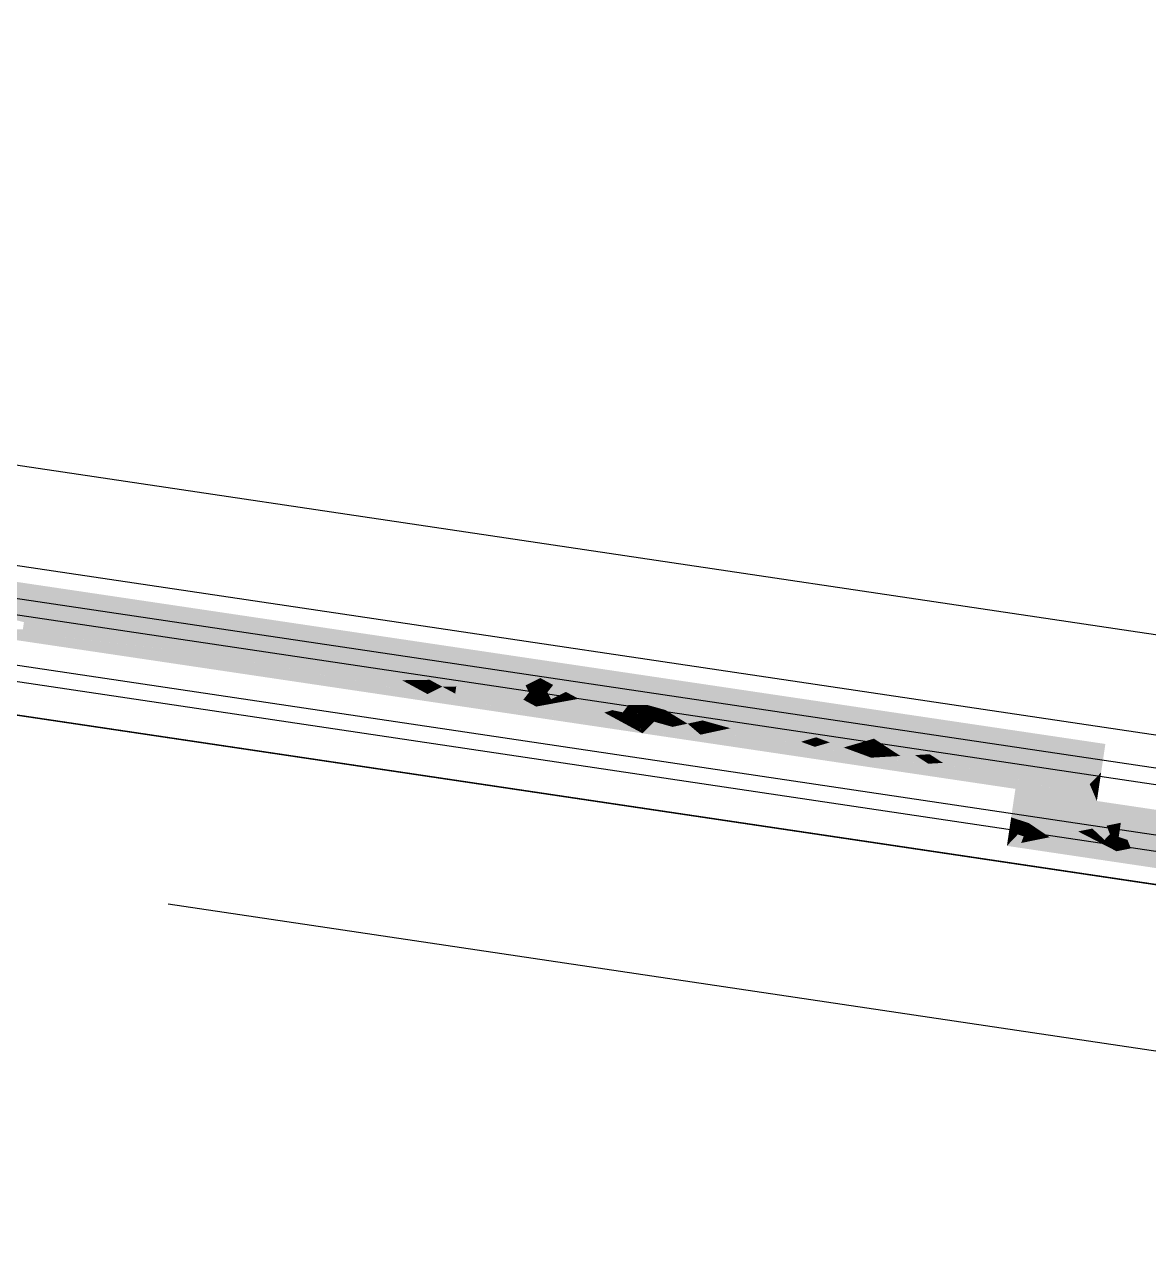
# Model space of a CAD drawing. Header units: millimetres. Extents: x 338 to 506, y 179 to 335.
# Drawn here: x 446.049 to 446.732, y 269.998 to 270.739 of the extents above; entities that cross this region are included whole.
import ezdxf

# ---------------------------------------------------------------- set-up
doc = ezdxf.new("R2010")
doc.units = ezdxf.units.MM
doc.linetypes.add('CENTER', pattern=[2, 1.25, -0.25, 0.25, -0.25])
doc.linetypes.add('DASHED2', pattern=[0.375, 0.25, -0.125])
for name, color, linetype in [('EJES_DE_COLUMNA', 255, 'DASHED2'), ('MUROS', 32, 'Continuous'), ('REJAS', 151, 'Continuous'), ('VENTANAS', 144, 'Continuous')]:
    doc.layers.add(name, color=color, linetype=linetype)

# ---------------------------------------------------------------- blocks, each defined once
blk = doc.blocks.new('*U205')
at = {"layer": 'REJAS', "color": 18, "linetype": 'Continuous', "extrusion": (0, 0, -1)}
for points in [[(-2988.20451, 1815.34823), (-2988.19576, 1815.08292), (-2988.19576, 1815.61353)], [(-2988.19877, 1815.60524), (-2988.19576, 1815.61353), (-2988.203, 1815.60432)], [(-2988.19576, 1815.61353), (-2988.2036, 1815.60801), (-2988.203, 1815.60432)], [(-2988.19968, 1815.61077), (-2988.19576, 1815.61353), (-2988.20421, 1815.61169)], [(-2988.19576, 1815.61353), (-2988.20451, 1815.61353), (-2988.20421, 1815.61169)], [(-2988.2078, 1815.58037), (-2988.20233, 1815.54721), (-2988.19576, 1815.61353)], [(-2988.20233, 1815.54721), (-2988.20014, 1815.48088), (-2988.19576, 1815.61353)], [(-2988.2036, 1815.60801), (-2988.19968, 1815.61077), (-2988.20421, 1815.61169)], [(-2988.20421, 1815.61169), (-2988.20843, 1815.61077), (-2988.2036, 1815.60801)], [(-2988.2036, 1815.60801), (-2988.20481, 1815.6087), (-2988.20635, 1815.60847)], [(-2988.20635, 1815.60847), (-2988.20652, 1815.60801), (-2988.2036, 1815.60801)], [(-2988.20874, 1815.61261), (-2988.20421, 1815.61169), (-2988.20451, 1815.61353)], [(-2988.21326, 1815.61353), (-2988.20843, 1815.61077), (-2988.20421, 1815.61169)], [(-2988.21326, 1815.61353), (-2988.20874, 1815.61261), (-2988.20451, 1815.61353)], [(-2988.20481, 1815.6087), (-2988.20602, 1815.60939), (-2988.20635, 1815.60847)], [(-2988.20602, 1815.60939), (-2988.20843, 1815.61077), (-2988.20944, 1815.60801)], [(-2988.20602, 1815.60939), (-2988.20773, 1815.6087), (-2988.20635, 1815.60847)], [(-2988.20773, 1815.6087), (-2988.20944, 1815.60801), (-2988.20635, 1815.60847)], [(-2988.20944, 1815.60801), (-2988.20652, 1815.60801), (-2988.20635, 1815.60847)], [(-2988.21983, 1815.54721), (-2988.2078, 1815.58037), (-2988.23076, 1815.61353)], [(-2988.20843, 1815.61077), (-2988.21326, 1815.61353), (-2988.20944, 1815.60801)], [(-2988.22201, 1815.34823), (-2988.20889, 1815.48088), (-2988.23076, 1815.61353)], [(-2988.21326, 1815.61353), (-2988.21235, 1815.60801), (-2988.20944, 1815.60801)], [(-2988.21326, 1815.61353), (-2988.23076, 1815.61353), (-2988.21144, 1815.60248)], [(-2988.23076, 1815.61353), (-2988.21928, 1815.59695), (-2988.21144, 1815.60248)], [(-2988.21326, 1815.08292), (-2988.23076, 1815.61353), (-2988.23076, 1814.55231)], [(-2988.20178, 1815.59695), (-2988.19877, 1815.60524), (-2988.203, 1815.60432)], [(-2988.203, 1815.60432), (-2988.20661, 1815.59971), (-2988.20178, 1815.59695)], [(-2988.2036, 1815.60801), (-2988.20752, 1815.60524), (-2988.203, 1815.60432)], [(-2988.20722, 1815.6034), (-2988.203, 1815.60432), (-2988.20752, 1815.60524)], [(-2988.2048, 1815.60202), (-2988.203, 1815.60432), (-2988.20702, 1815.60217)], [(-2988.203, 1815.60432), (-2988.20722, 1815.6034), (-2988.20702, 1815.60217)], [(-2988.20556, 1815.60662), (-2988.2036, 1815.60801), (-2988.20685, 1815.60708)], [(-2988.2036, 1815.60801), (-2988.20652, 1815.60801), (-2988.20685, 1815.60708)], [(-2988.20661, 1815.59971), (-2988.2048, 1815.60202), (-2988.20702, 1815.60217)], [(-2988.20752, 1815.60524), (-2988.20556, 1815.60662), (-2988.20685, 1815.60708)], [(-2988.20685, 1815.60708), (-2988.20652, 1815.60801), (-2988.20944, 1815.60801)], [(-2988.20661, 1815.59971), (-2988.21144, 1815.60248), (-2988.20701, 1815.59327)], [(-2988.20903, 1815.6011), (-2988.20661, 1815.59971), (-2988.20702, 1815.60217)], [(-2988.20944, 1815.60801), (-2988.20848, 1815.60662), (-2988.20685, 1815.60708)], [(-2988.20848, 1815.60662), (-2988.20752, 1815.60524), (-2988.20685, 1815.60708)], [(-2988.21144, 1815.60248), (-2988.20962, 1815.59142), (-2988.20701, 1815.59327)], [(-2988.20702, 1815.60217), (-2988.20722, 1815.6034), (-2988.21144, 1815.60248)], [(-2988.21144, 1815.60248), (-2988.20903, 1815.6011), (-2988.20702, 1815.60217)], [(-2988.21144, 1815.60248), (-2988.20722, 1815.6034), (-2988.20752, 1815.60524)], [(-2988.21144, 1815.60248), (-2988.20752, 1815.60524), (-2988.20944, 1815.60801)], [(-2988.21144, 1815.60248), (-2988.21928, 1815.59695), (-2988.2078, 1815.58037)], [(-2988.21235, 1815.60801), (-2988.21144, 1815.60248), (-2988.20944, 1815.60801)], [(-2988.20178, 1815.59695), (-2988.20661, 1815.59971), (-2988.20701, 1815.59327)], [(-2988.20479, 1815.58866), (-2988.20178, 1815.59695), (-2988.20701, 1815.59327)], [(-2988.2078, 1815.58037), (-2988.20479, 1815.58866), (-2988.20701, 1815.59327)], [(-2988.20701, 1815.59327), (-2988.20962, 1815.59142), (-2988.2078, 1815.58037)], [(-2988.2078, 1815.58037), (-2988.20798, 1815.56379), (-2988.20506, 1815.56379)], [(-2988.2108, 1815.57208), (-2988.20798, 1815.56379), (-2988.2078, 1815.58037)], [(-2988.21381, 1815.56379), (-2988.20798, 1815.56379), (-2988.2108, 1815.57208)], [(-2988.20506, 1815.56379), (-2988.20798, 1815.56379), (-2988.20233, 1815.54721)], [(-2988.20515, 1815.5555), (-2988.20798, 1815.56379), (-2988.20807, 1815.5555)], [(-2988.20798, 1815.56379), (-2988.21381, 1815.56379), (-2988.20807, 1815.5555)], [(-2988.21381, 1815.56379), (-2988.21199, 1815.55273), (-2988.20807, 1815.5555)], [(-2988.21682, 1815.5555), (-2988.21199, 1815.55273), (-2988.21381, 1815.56379)], [(-2988.20233, 1815.54721), (-2988.20807, 1815.5555), (-2988.20716, 1815.54997)], [(-2988.20515, 1815.5555), (-2988.20807, 1815.5555), (-2988.20233, 1815.54721)], [(-2988.20716, 1815.54997), (-2988.20685, 1815.54813), (-2988.20474, 1815.54859)], [(-2988.20685, 1815.54813), (-2988.20716, 1815.54997), (-2988.20912, 1815.54859)], [(-2988.20716, 1815.54997), (-2988.20807, 1815.5555), (-2988.21199, 1815.55273)], [(-2988.20716, 1815.54997), (-2988.21199, 1815.55273), (-2988.21108, 1815.54721)], [(-2988.21199, 1815.55273), (-2988.21983, 1815.54721), (-2988.21108, 1815.54721)], [(-2988.21983, 1815.54721), (-2988.21199, 1815.55273), (-2988.21682, 1815.5555)], [(-2988.20561, 1815.51404), (-2988.20014, 1815.48088), (-2988.20233, 1815.54721)], [(-2988.20474, 1815.54859), (-2988.20685, 1815.54813), (-2988.20233, 1815.54721)], [(-2988.20233, 1815.54721), (-2988.20685, 1815.54813), (-2988.2067, 1815.54721)], [(-2988.20383, 1815.54306), (-2988.20233, 1815.54721), (-2988.20594, 1815.5426)], [(-2988.20233, 1815.54721), (-2988.20625, 1815.54444), (-2988.20594, 1815.5426)], [(-2988.20429, 1815.54582), (-2988.20233, 1815.54721), (-2988.20655, 1815.54628)], [(-2988.20233, 1815.54721), (-2988.2067, 1815.54721), (-2988.20655, 1815.54628)], [(-2988.20834, 1815.53062), (-2988.20561, 1815.51404), (-2988.20233, 1815.54721)], [(-2988.20534, 1815.53892), (-2988.20383, 1815.54306), (-2988.20594, 1815.5426)], [(-2988.20625, 1815.54444), (-2988.20429, 1815.54582), (-2988.20655, 1815.54628)], [(-2988.20594, 1815.5426), (-2988.20775, 1815.5403), (-2988.20534, 1815.53892)], [(-2988.20625, 1815.54444), (-2988.21017, 1815.54168), (-2988.20594, 1815.5426)], [(-2988.21017, 1815.54168), (-2988.20775, 1815.5403), (-2988.20594, 1815.5426)], [(-2988.20625, 1815.54444), (-2988.21108, 1815.54721), (-2988.21017, 1815.54168)], [(-2988.20655, 1815.54628), (-2988.20866, 1815.54582), (-2988.20625, 1815.54444)], [(-2988.2067, 1815.54721), (-2988.21108, 1815.54721), (-2988.20655, 1815.54628)], [(-2988.21108, 1815.54721), (-2988.20866, 1815.54582), (-2988.20655, 1815.54628)], [(-2988.2067, 1815.54721), (-2988.20685, 1815.54813), (-2988.21108, 1815.54721)], [(-2988.21108, 1815.54721), (-2988.20685, 1815.54813), (-2988.20912, 1815.54859)], [(-2988.21436, 1815.51404), (-2988.20834, 1815.53062), (-2988.21983, 1815.54721)], [(-2988.21108, 1815.54721), (-2988.21983, 1815.54721), (-2988.21017, 1815.54168)], [(-2988.21983, 1815.54721), (-2988.21409, 1815.53892), (-2988.21017, 1815.54168)], [(-2988.20834, 1815.53062), (-2988.20534, 1815.53892), (-2988.21017, 1815.54168)], [(-2988.21017, 1815.54168), (-2988.21409, 1815.53892), (-2988.20834, 1815.53062)], [(-2988.21436, 1815.51404), (-2988.20561, 1815.51404), (-2988.20834, 1815.53062)]]:
    blk.add_solid(points, dxfattribs=at)
blk = doc.blocks.new('*U206')
at = {"layer": 'REJAS', "color": 18, "linetype": 'Continuous', "extrusion": (0, 0, -1)}
for points in [[(-2988.24826, 1816.37292), (-2988.26576, 1816.90353), (-2988.26576, 1815.84231)], [(-2988.23951, 1816.10761), (-2988.23076, 1815.84231), (-2988.23076, 1816.37292)], [(-2988.24826, 1816.37292), (-2988.25701, 1816.10761), (-2988.23951, 1816.10761)], [(-2988.23733, 1816.17394), (-2988.23514, 1816.24027), (-2988.24061, 1816.2071)], [(-2988.24061, 1816.2071), (-2988.24389, 1816.24027), (-2988.2417, 1816.17394)], [(-2988.24061, 1816.2071), (-2988.23787, 1816.22369), (-2988.24225, 1816.22369)], [(-2988.23733, 1816.17394), (-2988.24061, 1816.2071), (-2988.2417, 1816.17394)], [(-2988.2417, 1816.17394), (-2988.23951, 1816.10761), (-2988.23733, 1816.17394)], [(-2988.2417, 1816.04129), (-2988.23514, 1815.97496), (-2988.23951, 1816.10761)], [(-2988.25701, 1816.10761), (-2988.24389, 1815.97496), (-2988.23951, 1816.10761)], [(-2988.25701, 1816.10761), (-2988.26576, 1815.84231), (-2988.24389, 1815.97496)], [(-2988.2428, 1816.00813), (-2988.23842, 1816.00813), (-2988.2417, 1816.04129)], [(-2988.24116, 1815.99154), (-2988.23514, 1815.97496), (-2988.23842, 1816.00813)], [(-2988.23842, 1816.00813), (-2988.2428, 1816.00813), (-2988.24116, 1815.99154)], [(-2988.24116, 1815.99154), (-2988.2428, 1816.00813), (-2988.24389, 1815.97496)], [(-2988.23965, 1815.9874), (-2988.24106, 1815.98325), (-2988.23815, 1815.98325)], [(-2988.24116, 1815.99154), (-2988.24106, 1815.98325), (-2988.23965, 1815.9874)], [(-2988.24106, 1815.98325), (-2988.24116, 1815.99154), (-2988.24252, 1815.98325)], [(-2988.23664, 1815.97911), (-2988.23906, 1815.97773), (-2988.23514, 1815.97496)], [(-2988.23815, 1815.98325), (-2988.23906, 1815.97773), (-2988.23664, 1815.97911)], [(-2988.23815, 1815.98325), (-2988.24106, 1815.98325), (-2988.24102, 1815.97911)], [(-2988.23906, 1815.97773), (-2988.23815, 1815.98325), (-2988.24102, 1815.97911)], [(-2988.24147, 1815.97634), (-2988.23906, 1815.97773), (-2988.24102, 1815.97911)], [(-2988.24102, 1815.97911), (-2988.24106, 1815.98325), (-2988.24389, 1815.97496)], [(-2988.24147, 1815.97634), (-2988.24102, 1815.97911), (-2988.24389, 1815.97496)], [(-2988.24389, 1815.97496), (-2988.24106, 1815.98325), (-2988.24252, 1815.98325)], [(-2988.23733, 1815.90864), (-2988.23076, 1815.84231), (-2988.23514, 1815.97496)], [(-2988.23514, 1815.97496), (-2988.23906, 1815.97773), (-2988.23951, 1815.97496)], [(-2988.23787, 1815.95838), (-2988.23514, 1815.97496), (-2988.24088, 1815.96667)], [(-2988.23951, 1815.97496), (-2988.23997, 1815.9722), (-2988.23514, 1815.97496)], [(-2988.23514, 1815.97496), (-2988.23997, 1815.9722), (-2988.23801, 1815.97082)], [(-2988.24061, 1815.9418), (-2988.23733, 1815.90864), (-2988.23514, 1815.97496)], [(-2988.23997, 1815.9722), (-2988.24088, 1815.96667), (-2988.23801, 1815.97082)], [(-2988.24147, 1815.97634), (-2988.23951, 1815.97496), (-2988.23906, 1815.97773)], [(-2988.24389, 1815.97496), (-2988.23951, 1815.97496), (-2988.24147, 1815.97634)], [(-2988.24389, 1815.97496), (-2988.23997, 1815.9722), (-2988.23951, 1815.97496)], [(-2988.24239, 1815.97082), (-2988.23997, 1815.9722), (-2988.24389, 1815.97496)], [(-2988.24088, 1815.96667), (-2988.23997, 1815.9722), (-2988.24239, 1815.97082)], [(-2988.24389, 1815.97496), (-2988.24936, 1815.9418), (-2988.24061, 1815.9418)], [(-2988.24088, 1815.96667), (-2988.24389, 1815.97496), (-2988.24225, 1815.95838)], [(-2988.23787, 1815.95838), (-2988.24088, 1815.96667), (-2988.24225, 1815.95838)], [(-2988.24225, 1815.95838), (-2988.24061, 1815.9418), (-2988.23787, 1815.95838)], [(-2988.24334, 1815.92522), (-2988.23733, 1815.90864), (-2988.24061, 1815.9418)], [(-2988.24936, 1815.9418), (-2988.24334, 1815.92522), (-2988.24061, 1815.9418)], [(-2988.24936, 1815.9418), (-2988.25483, 1815.90864), (-2988.24334, 1815.92522)], [(-2988.24334, 1815.92522), (-2988.24517, 1815.91416), (-2988.24034, 1815.91693)], [(-2988.24517, 1815.91416), (-2988.24334, 1815.92522), (-2988.24909, 1815.91693)], [(-2988.23883, 1815.91278), (-2988.24094, 1815.91324), (-2988.23733, 1815.90864)], [(-2988.23733, 1815.90864), (-2988.24094, 1815.91324), (-2988.24125, 1815.9114)], [(-2988.24034, 1815.91693), (-2988.24094, 1815.91324), (-2988.23883, 1815.91278)], [(-2988.24094, 1815.91324), (-2988.24034, 1815.91693), (-2988.24275, 1815.91554)], [(-2988.24517, 1815.91416), (-2988.24094, 1815.91324), (-2988.24275, 1815.91554)], [(-2988.24125, 1815.9114), (-2988.24094, 1815.91324), (-2988.24517, 1815.91416)], [(-2988.24125, 1815.9114), (-2988.24517, 1815.91416), (-2988.24608, 1815.90864)], [(-2988.25483, 1815.90864), (-2988.24517, 1815.91416), (-2988.24909, 1815.91693)], [(-2988.24608, 1815.90864), (-2988.24517, 1815.91416), (-2988.25483, 1815.90864)], [(-2988.2428, 1815.87547), (-2988.23076, 1815.84231), (-2988.23733, 1815.90864)], [(-2988.23929, 1815.91002), (-2988.24155, 1815.90956), (-2988.23733, 1815.90864)], [(-2988.23733, 1815.90864), (-2988.24155, 1815.90956), (-2988.2417, 1815.90864)], [(-2988.23733, 1815.90864), (-2988.24216, 1815.90587), (-2988.24307, 1815.90034)], [(-2988.23974, 1815.90725), (-2988.23733, 1815.90864), (-2988.24185, 1815.90771)], [(-2988.23733, 1815.90864), (-2988.2417, 1815.90864), (-2988.24185, 1815.90771)], [(-2988.24006, 1815.89205), (-2988.23733, 1815.90864), (-2988.24298, 1815.89205)], [(-2988.24015, 1815.90034), (-2988.23733, 1815.90864), (-2988.24307, 1815.90034)], [(-2988.24125, 1815.9114), (-2988.24155, 1815.90956), (-2988.23929, 1815.91002)], [(-2988.24216, 1815.90587), (-2988.23974, 1815.90725), (-2988.24185, 1815.90771)], [(-2988.24155, 1815.90956), (-2988.24125, 1815.9114), (-2988.24366, 1815.91002)], [(-2988.24608, 1815.90864), (-2988.24155, 1815.90956), (-2988.24366, 1815.91002)], [(-2988.2417, 1815.90864), (-2988.24155, 1815.90956), (-2988.24608, 1815.90864)], [(-2988.2417, 1815.90864), (-2988.24608, 1815.90864), (-2988.24185, 1815.90771)], [(-2988.24608, 1815.90864), (-2988.24412, 1815.90725), (-2988.24185, 1815.90771)], [(-2988.24185, 1815.90771), (-2988.24412, 1815.90725), (-2988.24216, 1815.90587)], [(-2988.24216, 1815.90587), (-2988.24608, 1815.90864), (-2988.24699, 1815.90311)], [(-2988.24216, 1815.90587), (-2988.24699, 1815.90311), (-2988.24307, 1815.90034)], [(-2988.25483, 1815.90864), (-2988.26576, 1815.84231), (-2988.2428, 1815.87547)], [(-2988.24699, 1815.90311), (-2988.24608, 1815.90864), (-2988.25483, 1815.90864)], [(-2988.25483, 1815.90864), (-2988.25182, 1815.90034), (-2988.24699, 1815.90311)], [(-2988.24015, 1815.90034), (-2988.24307, 1815.90034), (-2988.24298, 1815.89205)], [(-2988.24298, 1815.89205), (-2988.24307, 1815.90034), (-2988.24881, 1815.89205)], [(-2988.24881, 1815.89205), (-2988.24307, 1815.90034), (-2988.24699, 1815.90311)], [(-2988.25182, 1815.90034), (-2988.24881, 1815.89205), (-2988.24699, 1815.90311)], [(-2988.2428, 1815.87547), (-2988.24006, 1815.89205), (-2988.24298, 1815.89205)], [(-2988.2458, 1815.88376), (-2988.2428, 1815.87547), (-2988.24298, 1815.89205)], [(-2988.24881, 1815.89205), (-2988.2458, 1815.88376), (-2988.24298, 1815.89205)], [(-2988.2428, 1815.87547), (-2988.24201, 1815.86258), (-2988.23979, 1815.86718)], [(-2988.24201, 1815.86258), (-2988.2428, 1815.87547), (-2988.24462, 1815.86442)], [(-2988.24644, 1815.85336), (-2988.2428, 1815.87547), (-2988.25428, 1815.85889)], [(-2988.23979, 1815.86718), (-2988.24201, 1815.86258), (-2988.23678, 1815.85889)], [(-2988.23678, 1815.85889), (-2988.24201, 1815.86258), (-2988.24161, 1815.85613)], [(-2988.24161, 1815.85613), (-2988.24201, 1815.86258), (-2988.24644, 1815.85336)], [(-2988.24644, 1815.85336), (-2988.24201, 1815.86258), (-2988.24462, 1815.86442)], [(-2988.23678, 1815.85889), (-2988.238, 1815.85152), (-2988.23377, 1815.8506)], [(-2988.238, 1815.85152), (-2988.23678, 1815.85889), (-2988.24161, 1815.85613)], [(-2988.2398, 1815.85382), (-2988.24202, 1815.85367), (-2988.238, 1815.85152)], [(-2988.238, 1815.85152), (-2988.24202, 1815.85367), (-2988.24222, 1815.85244)], [(-2988.24161, 1815.85613), (-2988.24202, 1815.85367), (-2988.2398, 1815.85382)], [(-2988.24403, 1815.85475), (-2988.24202, 1815.85367), (-2988.24161, 1815.85613)], [(-2988.24644, 1815.85336), (-2988.24202, 1815.85367), (-2988.24403, 1815.85475)], [(-2988.24202, 1815.85367), (-2988.24644, 1815.85336), (-2988.24222, 1815.85244)], [(-2988.24644, 1815.85336), (-2988.24252, 1815.8506), (-2988.24222, 1815.85244)], [(-2988.24644, 1815.85336), (-2988.24444, 1815.84784), (-2988.24252, 1815.8506)], [(-2988.24735, 1815.84784), (-2988.24444, 1815.84784), (-2988.24644, 1815.85336)], [(-2988.26576, 1815.84231), (-2988.24644, 1815.85336), (-2988.25428, 1815.85889)], [(-2988.24826, 1815.84231), (-2988.24644, 1815.85336), (-2988.26576, 1815.84231)], [(-2988.23377, 1815.8506), (-2988.238, 1815.85152), (-2988.23076, 1815.84231)], [(-2988.23076, 1815.84231), (-2988.238, 1815.85152), (-2988.2386, 1815.84784)], [(-2988.2386, 1815.84784), (-2988.23921, 1815.84415), (-2988.23468, 1815.84507)], [(-2988.24222, 1815.85244), (-2988.24252, 1815.8506), (-2988.238, 1815.85152)], [(-2988.2386, 1815.84784), (-2988.238, 1815.85152), (-2988.24252, 1815.8506)], [(-2988.24056, 1815.84922), (-2988.24185, 1815.84876), (-2988.2386, 1815.84784)], [(-2988.2386, 1815.84784), (-2988.24185, 1815.84876), (-2988.24152, 1815.84784)], [(-2988.2386, 1815.84784), (-2988.24135, 1815.84738), (-2988.23981, 1815.84715)], [(-2988.24135, 1815.84738), (-2988.2386, 1815.84784), (-2988.24152, 1815.84784)], [(-2988.23921, 1815.84415), (-2988.2386, 1815.84784), (-2988.24343, 1815.84507)], [(-2988.23981, 1815.84715), (-2988.24135, 1815.84738), (-2988.24102, 1815.84645)], [(-2988.24252, 1815.8506), (-2988.24185, 1815.84876), (-2988.24056, 1815.84922)], [(-2988.24102, 1815.84645), (-2988.24444, 1815.84784), (-2988.24343, 1815.84507)], [(-2988.24102, 1815.84645), (-2988.24135, 1815.84738), (-2988.24273, 1815.84715)], [(-2988.24273, 1815.84715), (-2988.24135, 1815.84738), (-2988.24444, 1815.84784)], [(-2988.24444, 1815.84784), (-2988.24135, 1815.84738), (-2988.24152, 1815.84784)], [(-2988.24185, 1815.84876), (-2988.24444, 1815.84784), (-2988.24152, 1815.84784)], [(-2988.24348, 1815.84922), (-2988.24185, 1815.84876), (-2988.24252, 1815.8506)], [(-2988.24444, 1815.84784), (-2988.24185, 1815.84876), (-2988.24348, 1815.84922)], [(-2988.24343, 1815.84507), (-2988.24444, 1815.84784), (-2988.24826, 1815.84231)], [(-2988.24826, 1815.84231), (-2988.24444, 1815.84784), (-2988.24735, 1815.84784)], [(-2988.23468, 1815.84507), (-2988.23921, 1815.84415), (-2988.23076, 1815.84231)], [(-2988.23076, 1815.84231), (-2988.23921, 1815.84415), (-2988.23951, 1815.84231)], [(-2988.23951, 1815.77261), (-2988.2366, 1815.70292), (-2988.23076, 1815.84231)], [(-2988.23076, 1815.84231), (-2988.2366, 1815.70292), (-2988.23076, 1815.70292)], [(-2988.23076, 1815.84231), (-2988.23879, 1815.8365), (-2988.23733, 1815.82489)], [(-2988.23478, 1815.8394), (-2988.23076, 1815.84231), (-2988.23927, 1815.84037)], [(-2988.23076, 1815.84231), (-2988.23951, 1815.84231), (-2988.23927, 1815.84037)], [(-2988.23733, 1815.82489), (-2988.23514, 1815.80746), (-2988.23076, 1815.84231)], [(-2988.23879, 1815.8365), (-2988.23478, 1815.8394), (-2988.23927, 1815.84037)], [(-2988.24116, 1815.83795), (-2988.23879, 1815.8365), (-2988.24053, 1815.83876)], [(-2988.23879, 1815.8365), (-2988.23903, 1815.83844), (-2988.24053, 1815.83876)], [(-2988.24053, 1815.83876), (-2988.23903, 1815.83844), (-2988.23927, 1815.84037)], [(-2988.24826, 1815.84231), (-2988.23921, 1815.84415), (-2988.24343, 1815.84507)], [(-2988.24374, 1815.84323), (-2988.23951, 1815.84231), (-2988.23921, 1815.84415)], [(-2988.24377, 1815.84134), (-2988.23927, 1815.84037), (-2988.23951, 1815.84231)], [(-2988.24826, 1815.84231), (-2988.24353, 1815.8394), (-2988.23927, 1815.84037)], [(-2988.23927, 1815.84037), (-2988.2414, 1815.83989), (-2988.24053, 1815.83876)], [(-2988.24826, 1815.84231), (-2988.23951, 1815.84231), (-2988.24374, 1815.84323)], [(-2988.24826, 1815.84231), (-2988.24377, 1815.84134), (-2988.23951, 1815.84231)], [(-2988.2414, 1815.83989), (-2988.24353, 1815.8394), (-2988.24053, 1815.83876)], [(-2988.24353, 1815.8394), (-2988.24116, 1815.83795), (-2988.24053, 1815.83876)], [(-2988.24116, 1815.83795), (-2988.24353, 1815.8394), (-2988.24462, 1815.8365)], [(-2988.24353, 1815.8394), (-2988.24826, 1815.84231), (-2988.24462, 1815.8365)], [(-2988.25701, 1815.77261), (-2988.24389, 1815.80746), (-2988.26576, 1815.84231)], [(-2988.24826, 1815.84231), (-2988.24754, 1815.8365), (-2988.24462, 1815.8365)], [(-2988.24826, 1815.84231), (-2988.26576, 1815.84231), (-2988.24681, 1815.83069)], [(-2988.26576, 1815.84231), (-2988.25483, 1815.82489), (-2988.24681, 1815.83069)], [(-2988.24826, 1815.70292), (-2988.26576, 1815.84231), (-2988.26576, 1815.56353)], [(-2988.23806, 1815.83069), (-2988.24097, 1815.83069), (-2988.23733, 1815.82489)], [(-2988.23733, 1815.82489), (-2988.24097, 1815.83069), (-2988.24207, 1815.82779)], [(-2988.23879, 1815.8365), (-2988.24097, 1815.83069), (-2988.23806, 1815.83069)], [(-2988.23879, 1815.8365), (-2988.23997, 1815.83723), (-2988.24152, 1815.83699)], [(-2988.24152, 1815.83699), (-2988.2417, 1815.8365), (-2988.23879, 1815.8365)], [(-2988.24097, 1815.83069), (-2988.23879, 1815.8365), (-2988.2428, 1815.8336)], [(-2988.24079, 1815.83505), (-2988.23879, 1815.8365), (-2988.24207, 1815.83553)], [(-2988.23879, 1815.8365), (-2988.2417, 1815.8365), (-2988.24207, 1815.83553)], [(-2988.23997, 1815.83723), (-2988.24116, 1815.83795), (-2988.24152, 1815.83699)], [(-2988.2428, 1815.8336), (-2988.24079, 1815.83505), (-2988.24207, 1815.83553)], [(-2988.24681, 1815.83069), (-2988.24097, 1815.83069), (-2988.2428, 1815.8336)], [(-2988.24207, 1815.82779), (-2988.24097, 1815.83069), (-2988.24681, 1815.83069)], [(-2988.24116, 1815.83795), (-2988.24289, 1815.83723), (-2988.24152, 1815.83699)], [(-2988.24289, 1815.83723), (-2988.24462, 1815.8365), (-2988.24152, 1815.83699)], [(-2988.24462, 1815.8365), (-2988.2417, 1815.8365), (-2988.24152, 1815.83699)], [(-2988.24207, 1815.83553), (-2988.2417, 1815.8365), (-2988.24462, 1815.8365)], [(-2988.24462, 1815.8365), (-2988.24371, 1815.83505), (-2988.24207, 1815.83553)], [(-2988.24371, 1815.83505), (-2988.2428, 1815.8336), (-2988.24207, 1815.83553)], [(-2988.24207, 1815.82779), (-2988.24681, 1815.83069), (-2988.24267, 1815.82101)], [(-2988.24681, 1815.83069), (-2988.24535, 1815.81908), (-2988.24267, 1815.82101)], [(-2988.24681, 1815.83069), (-2988.2428, 1815.8336), (-2988.24462, 1815.8365)], [(-2988.24681, 1815.83069), (-2988.25483, 1815.82489), (-2988.24389, 1815.80746)], [(-2988.24754, 1815.8365), (-2988.24681, 1815.83069), (-2988.24462, 1815.8365)], [(-2988.24061, 1815.81617), (-2988.23514, 1815.80746), (-2988.23733, 1815.82489)], [(-2988.23733, 1815.82489), (-2988.24207, 1815.82779), (-2988.24267, 1815.82101)], [(-2988.24061, 1815.81617), (-2988.23733, 1815.82489), (-2988.24267, 1815.82101)], [(-2988.24061, 1815.81617), (-2988.23988, 1815.81037), (-2988.23787, 1815.81182)], [(-2988.24225, 1815.81182), (-2988.23988, 1815.81037), (-2988.24061, 1815.81617)], [(-2988.24389, 1815.80746), (-2988.24061, 1815.81617), (-2988.24267, 1815.82101)], [(-2988.24267, 1815.82101), (-2988.24535, 1815.81908), (-2988.24389, 1815.80746)], [(-2988.23787, 1815.81182), (-2988.23988, 1815.81037), (-2988.23514, 1815.80746)], [(-2988.23514, 1815.80746), (-2988.23988, 1815.81037), (-2988.23951, 1815.80746)], [(-2988.23988, 1815.81037), (-2988.24389, 1815.80746), (-2988.23951, 1815.80746)], [(-2988.24389, 1815.80746), (-2988.23988, 1815.81037), (-2988.24225, 1815.81182)], [(-2988.23678, 1815.80311), (-2988.23514, 1815.80746), (-2988.23915, 1815.80456)], [(-2988.23514, 1815.80746), (-2988.23951, 1815.80746), (-2988.23915, 1815.80456)], [(-2988.2417, 1815.79004), (-2988.23951, 1815.77261), (-2988.23514, 1815.80746)], [(-2988.23842, 1815.79875), (-2988.23678, 1815.80311), (-2988.23915, 1815.80456)], [(-2988.23915, 1815.80456), (-2988.24116, 1815.80311), (-2988.23842, 1815.79875)], [(-2988.23842, 1815.79875), (-2988.24116, 1815.80311), (-2988.24134, 1815.79875)], [(-2988.23951, 1815.80746), (-2988.24389, 1815.80746), (-2988.23915, 1815.80456)], [(-2988.24389, 1815.80746), (-2988.24116, 1815.80311), (-2988.23915, 1815.80456)], [(-2988.25701, 1815.77261), (-2988.23951, 1815.77261), (-2988.24389, 1815.80746)], [(-2988.24116, 1815.80311), (-2988.24389, 1815.80746), (-2988.24134, 1815.79875)], [(-2988.24389, 1815.80746), (-2988.2428, 1815.79875), (-2988.24134, 1815.79875)], [(-2988.24006, 1815.79439), (-2988.23842, 1815.79875), (-2988.24134, 1815.79875)], [(-2988.2417, 1815.79004), (-2988.24006, 1815.79439), (-2988.24134, 1815.79875)], [(-2988.24134, 1815.79875), (-2988.2428, 1815.79875), (-2988.2417, 1815.79004)], [(-2988.2417, 1815.75519), (-2988.23806, 1815.73777), (-2988.23951, 1815.77261)], [(-2988.24826, 1815.70292), (-2988.23951, 1815.77261), (-2988.25701, 1815.77261)], [(-2988.2417, 1815.75519), (-2988.24389, 1815.73777), (-2988.23988, 1815.74648)], [(-2988.24188, 1815.74212), (-2988.23806, 1815.73777), (-2988.23988, 1815.74648)], [(-2988.24188, 1815.74212), (-2988.24128, 1815.73922), (-2988.23997, 1815.73995)], [(-2988.24128, 1815.73922), (-2988.24188, 1815.74212), (-2988.24289, 1815.73995)], [(-2988.24024, 1815.72034), (-2988.2366, 1815.70292), (-2988.23806, 1815.73777)], [(-2988.23997, 1815.73995), (-2988.24128, 1815.73922), (-2988.23806, 1815.73777)], [(-2988.23806, 1815.73777), (-2988.24128, 1815.73922), (-2988.24097, 1815.73777)], [(-2988.24097, 1815.73777), (-2988.24067, 1815.73632), (-2988.23806, 1815.73777)], [(-2988.23806, 1815.73777), (-2988.24067, 1815.73632), (-2988.23906, 1815.73559)], [(-2988.24207, 1815.72906), (-2988.24024, 1815.72034), (-2988.23806, 1815.73777)], [(-2988.24067, 1815.73632), (-2988.24006, 1815.73341), (-2988.23906, 1815.73559)], [(-2988.24207, 1815.72906), (-2988.24006, 1815.73341), (-2988.24389, 1815.73777)], [(-2988.24006, 1815.73341), (-2988.24067, 1815.73632), (-2988.24198, 1815.73559)], [(-2988.24389, 1815.73777), (-2988.24826, 1815.70292), (-2988.24024, 1815.72034)], [(-2988.24198, 1815.73559), (-2988.24067, 1815.73632), (-2988.24389, 1815.73777)], [(-2988.24389, 1815.73777), (-2988.24067, 1815.73632), (-2988.24097, 1815.73777)], [(-2988.24097, 1815.73777), (-2988.24128, 1815.73922), (-2988.24389, 1815.73777)], [(-2988.24389, 1815.73777), (-2988.24128, 1815.73922), (-2988.24289, 1815.73995)], [(-2988.24037, 1815.71163), (-2988.23842, 1815.71163), (-2988.24024, 1815.72034)], [(-2988.24024, 1815.72034), (-2988.24225, 1815.71599), (-2988.24037, 1815.71163)], [(-2988.24225, 1815.71599), (-2988.24425, 1815.71163), (-2988.24037, 1815.71163)], [(-2988.24043, 1815.70728), (-2988.2366, 1815.70292), (-2988.24037, 1815.71163)], [(-2988.2366, 1815.70292), (-2988.23842, 1815.71163), (-2988.24037, 1815.71163)], [(-2988.2366, 1815.70292), (-2988.24043, 1815.70728), (-2988.24304, 1815.70582)], [(-2988.24243, 1815.70292), (-2988.2366, 1815.70292), (-2988.24304, 1815.70582)], [(-2988.24425, 1815.71163), (-2988.24043, 1815.70728), (-2988.24037, 1815.71163)], [(-2988.24304, 1815.70582), (-2988.24043, 1815.70728), (-2988.24425, 1815.71163)], [(-2988.24826, 1815.70292), (-2988.24243, 1815.70292), (-2988.24304, 1815.70582)], [(-2988.24425, 1815.71163), (-2988.24626, 1815.70728), (-2988.24304, 1815.70582)], [(-2988.24626, 1815.70728), (-2988.24826, 1815.70292), (-2988.24304, 1815.70582)], [(-2988.23076, 1815.70292), (-2988.2366, 1815.70292), (-2988.23076, 1815.56353)], [(-2988.23076, 1815.56353), (-2988.2366, 1815.70292), (-2988.23951, 1815.63323)], [(-2988.24024, 1815.6855), (-2988.23806, 1815.66807), (-2988.2366, 1815.70292)], [(-2988.24043, 1815.69856), (-2988.2366, 1815.70292), (-2988.24304, 1815.70002)], [(-2988.2366, 1815.70292), (-2988.24243, 1815.70292), (-2988.24304, 1815.70002)], [(-2988.23842, 1815.69421), (-2988.2366, 1815.70292), (-2988.24037, 1815.69421)], [(-2988.2366, 1815.70292), (-2988.24043, 1815.69856), (-2988.24037, 1815.69421)], [(-2988.24826, 1815.70292), (-2988.26576, 1815.56353), (-2988.23951, 1815.63323)], [(-2988.24389, 1815.66807), (-2988.24024, 1815.6855), (-2988.24826, 1815.70292)], [(-2988.24037, 1815.69421), (-2988.24043, 1815.69856), (-2988.24425, 1815.69421)], [(-2988.24425, 1815.69421), (-2988.24043, 1815.69856), (-2988.24304, 1815.70002)], [(-2988.24243, 1815.70292), (-2988.24826, 1815.70292), (-2988.24304, 1815.70002)], [(-2988.24826, 1815.70292), (-2988.24626, 1815.69856), (-2988.24304, 1815.70002)], [(-2988.24304, 1815.70002), (-2988.24626, 1815.69856), (-2988.24425, 1815.69421)], [(-2988.24024, 1815.6855), (-2988.23842, 1815.69421), (-2988.24037, 1815.69421)], [(-2988.24225, 1815.68985), (-2988.24024, 1815.6855), (-2988.24037, 1815.69421)], [(-2988.24425, 1815.69421), (-2988.24225, 1815.68985), (-2988.24037, 1815.69421)], [(-2988.24207, 1815.67679), (-2988.23806, 1815.66807), (-2988.24024, 1815.6855)], [(-2988.24207, 1815.67679), (-2988.24389, 1815.66807), (-2988.24006, 1815.67243)], [(-2988.23806, 1815.66807), (-2988.23906, 1815.67025), (-2988.24067, 1815.66953)], [(-2988.24097, 1815.66807), (-2988.23806, 1815.66807), (-2988.24067, 1815.66953)], [(-2988.23951, 1815.63323), (-2988.23806, 1815.66807), (-2988.2417, 1815.65065)], [(-2988.23997, 1815.6659), (-2988.23806, 1815.66807), (-2988.24128, 1815.66662)], [(-2988.23806, 1815.66807), (-2988.24097, 1815.66807), (-2988.24128, 1815.66662)], [(-2988.24188, 1815.66372), (-2988.23988, 1815.65936), (-2988.23806, 1815.66807)], [(-2988.24067, 1815.66953), (-2988.23906, 1815.67025), (-2988.24006, 1815.67243)], [(-2988.2417, 1815.65065), (-2988.23988, 1815.65936), (-2988.24389, 1815.66807)], [(-2988.24006, 1815.67243), (-2988.24198, 1815.67025), (-2988.24067, 1815.66953)], [(-2988.24198, 1815.67025), (-2988.24389, 1815.66807), (-2988.24067, 1815.66953)], [(-2988.24389, 1815.66807), (-2988.24097, 1815.66807), (-2988.24067, 1815.66953)], [(-2988.24097, 1815.66807), (-2988.24389, 1815.66807), (-2988.24128, 1815.66662)], [(-2988.24389, 1815.66807), (-2988.24289, 1815.6659), (-2988.24128, 1815.66662)], [(-2988.24188, 1815.66372), (-2988.23997, 1815.6659), (-2988.24128, 1815.66662)], [(-2988.24128, 1815.66662), (-2988.24289, 1815.6659), (-2988.24188, 1815.66372)], [(-2988.23951, 1815.63323), (-2988.24097, 1815.59838), (-2988.23514, 1815.59838)], [(-2988.24608, 1815.6158), (-2988.24097, 1815.59838), (-2988.23951, 1815.63323)], [(-2988.25264, 1815.59838), (-2988.24097, 1815.59838), (-2988.24608, 1815.6158)], [(-2988.23514, 1815.59838), (-2988.24097, 1815.59838), (-2988.23076, 1815.56353)], [(-2988.23076, 1815.56353), (-2988.24097, 1815.59838), (-2988.2417, 1815.58096)], [(-2988.24097, 1815.59838), (-2988.25264, 1815.59838), (-2988.2417, 1815.58096)], [(-2988.25264, 1815.59838), (-2988.24972, 1815.57515), (-2988.2417, 1815.58096)], [(-2988.24972, 1815.57515), (-2988.25264, 1815.59838), (-2988.2592, 1815.58096)], [(-2988.23076, 1815.56353), (-2988.2417, 1815.58096), (-2988.24024, 1815.56934)], [(-2988.24024, 1815.56934), (-2988.2417, 1815.58096), (-2988.24972, 1815.57515)], [(-2988.26576, 1815.56353), (-2988.24972, 1815.57515), (-2988.2592, 1815.58096)], [(-2988.24024, 1815.56934), (-2988.24972, 1815.57515), (-2988.24826, 1815.56353)], [(-2988.24826, 1815.56353), (-2988.24972, 1815.57515), (-2988.26576, 1815.56353)], [(-2988.2355, 1815.56644), (-2988.23976, 1815.56547), (-2988.23076, 1815.56353)], [(-2988.23076, 1815.56353), (-2988.23976, 1815.56547), (-2988.23951, 1815.56353)], [(-2988.24024, 1815.56934), (-2988.23976, 1815.56547), (-2988.2355, 1815.56644)], [(-2988.23951, 1815.56353), (-2988.23976, 1815.56547), (-2988.24826, 1815.56353)], [(-2988.23976, 1815.56547), (-2988.24024, 1815.56934), (-2988.24425, 1815.56644)], [(-2988.24826, 1815.56353), (-2988.23976, 1815.56547), (-2988.24425, 1815.56644)]]:
    blk.add_solid(points, dxfattribs=at)
blk = doc.blocks.new('V5V6V8')
at = {"layer": 'REJAS', "color": 18}
for p, q in [((2988.18576, 1814.24603), (2988.18576, 1816.92853)), ((2988.27576, 1816.92853), (2988.27576, 1814.24603)), ((2988.20576, 1814.27353), (2988.20576, 1816.90353)), ((2988.21576, 1816.90353), (2988.21576, 1814.27353)), ((2988.24576, 1814.27353), (2988.24576, 1816.90353)), ((2988.25576, 1814.27353), (2988.25576, 1816.90353))]:
    blk.add_line(p, q, dxfattribs=at)
at = {"layer": 'REJAS', "color": 18, "linetype": 'Continuous'}
for name in ['*U206', '*U205']:
    blk.add_blockref(name, (0, 0), dxfattribs=at)
blk = doc.blocks.new('EJES_ESTRUCTURALES')
at = {"layer": 'EJES_DE_COLUMNA', "color": 9, "linetype": 'CENTER'}
blk.add_line((726.54081, 131.2663), (726.54081, 199.7363), dxfattribs=at)
blk = doc.blocks.new('A$C7152A42C')
at = {"layer": 'MUROS'}
blk.add_lwpolyline([(95.56987, 51.36522), (95.56987, 51.36522), (95.56987, 51.36522), (95.56987, 51.36522), (95.56987, 51.36522), (95.56987, 51.36522), (95.56987, 54.04772), (95.41987, 54.04772), (95.41987, 51.36522), (94.42486, 51.36522), (94.42486, 51.21522), (94.42486, 51.21522), (94.57486, 51.21522), (94.57486, 51.21522), (95.56987, 51.21522)], close=True, dxfattribs=at)
at = {"layer": 'EJES_DE_COLUMNA'}
blk.add_blockref('EJES_ESTRUCTURALES', (-631.22088, -95.28525), dxfattribs=at)
at = {"layer": 'VENTANAS', "color": 32}
blk.add_blockref('V5V6V8', (-2892.7659, -1762.88081), dxfattribs=at)

msp = doc.modelspace()

# ---------------------------------------------------------------- block references
at = {"layer": 'MUROS', "color": 32, "rotation": 81.53046525965426}
msp.add_blockref('A$C7152A42C', (484.74824, 168.08442), dxfattribs=at)

doc.saveas('drawing.dxf')
